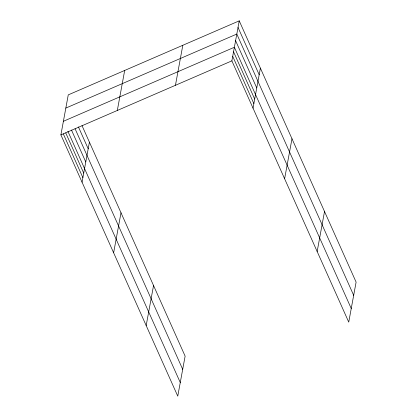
<?xml version="1.0" encoding="UTF-8"?>
<svg xmlns="http://www.w3.org/2000/svg" width="417" height="417" viewBox="0 0 417 417"><rect width="100%" height="100%" fill="white"/><g stroke="black" fill="none" stroke-linecap="round" stroke-linejoin="round"><path stroke-width="0.63" d="M82.013 125.621L185.127 356.139L177.762 396.15L60.892 134.889L68.258 94.878L239.238 20.85L356.108 282.111L348.742 322.122L231.873 60.861L239.238 20.85M82.05 182.182L89.415 142.171M117.318 110.458L124.683 70.447M113.632 252.791L121.003 212.779M175.448 85.292L182.813 45.281M146.179 325.541L153.545 285.53M253.03 108.159L260.396 68.148M284.613 178.768L291.978 138.757M317.155 251.514L324.52 211.502M65.829 108.081L236.809 34.053L353.673 295.319M63.4 121.284L234.375 47.257L351.244 308.523M60.892 134.889L231.873 60.861M238.024 27.454L259.181 74.747M235.589 40.657L256.747 87.951M233.541 51.791L254.698 99.09M232.707 56.326L253.864 103.624M78.417 126.898L88.201 148.775M75.086 128.77L182.698 369.342M71.489 130.052L85.772 161.978M67.893 131.334L180.269 382.545M65.735 132.914L83.718 173.112M63.316 133.899L82.884 177.647"/></g></svg>
